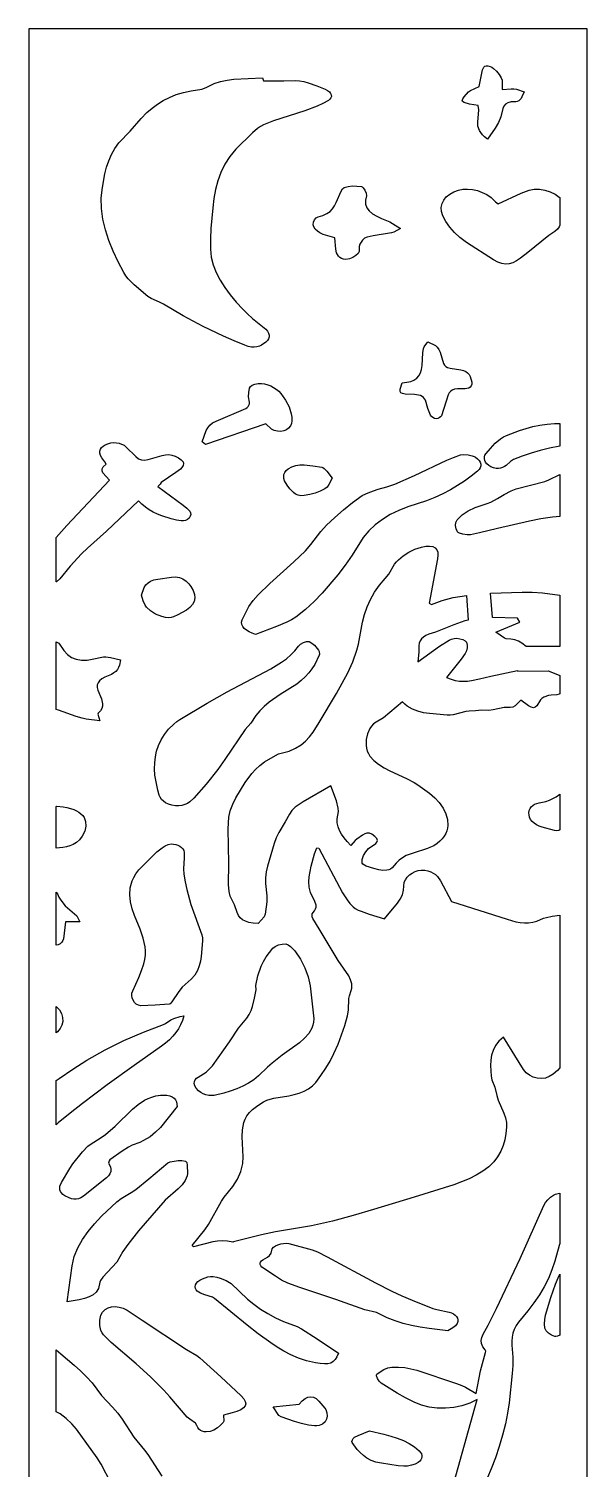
# Model space of a CAD drawing. Extents: x 0 to 408, y 0 to 2000.
# Drawn here: x 0 to 408, y 947 to 2000 of the extents above; entities that cross this region are included whole.
import ezdxf

# ---------------------------------------------------------------- set-up
doc = ezdxf.new("R2010")
doc.units = 0
doc.layers.add('CUT', color=1, linetype='Continuous')
doc.layers.add('OUTLINE', color=7, linetype='Continuous')

msp = doc.modelspace()

# ---------------------------------------------------------------- linework, layer by layer
at = {"layer": 'CUT'}
for points in [[(355.77, 1946.67), (352.43, 1946.53), (349.96, 1945.88), (348.21, 1944.8), (347.03, 1943.36), (346.27, 1941.64), (344.91, 1935.52), (343.3, 1931.38), (340.87, 1927.42), (335.15, 1919.27), (333.09, 1920.88), (331.45, 1922.49), (330.18, 1924.07), (329.24, 1925.65), (328.21, 1928.76), (327.99, 1931.83), (328.78, 1940.84), (328.37, 1943.81), (321.95, 1944.99), (318.16, 1946.07), (316.99, 1946.92), (316.77, 1947.43), (317.05, 1948.69), (318.2, 1950.37), (321.38, 1953.91), (322.7, 1954.91), (329.05, 1957.7), (331.53, 1970.01), (332.42, 1971.97), (333.15, 1972.65), (334.14, 1973.01), (335.43, 1973), (337.07, 1972.53), (338.31, 1971.91), (339.51, 1971.08), (341.72, 1968.98), (343.63, 1966.56), (345.18, 1964.14), (345.83, 1962.36), (345.92, 1955.68), (352.51, 1956.19), (354.51, 1956.1), (356.34, 1955.74), (361.88, 1953.84), (360.37, 1950.14), (359.66, 1949.03), (357.97, 1947.42), (356.9, 1946.86)], [(143.24, 1810.72), (147.2, 1805.39), (151.59, 1800.15), (156.31, 1795), (159.79, 1791.57), (163.51, 1788.26), (173.09, 1780.37), (174.38, 1778.89), (175.23, 1777.45), (175.66, 1776.04), (175.65, 1774.67), (175.22, 1773.33), (174.38, 1772.02), (173.12, 1770.74), (170.14, 1768.65), (168.48, 1767.89), (166.69, 1767.39), (164.74, 1767.17), (162.61, 1767.26), (160.28, 1767.71), (157.74, 1768.56), (149.98, 1771.75), (142.35, 1775.12), (127.38, 1782.37), (112.75, 1790.21), (98.38, 1798.55), (95.5, 1800.01), (89.48, 1802.68), (86.98, 1804.31), (77.06, 1812.75), (72.68, 1817.16), (70.85, 1819.44), (69.34, 1821.76), (65.21, 1829.5), (61.55, 1837.28), (58.42, 1845.08), (55.93, 1852.9), (54.13, 1860.71), (53.12, 1868.51), (52.96, 1876.28), (53.74, 1884), (55.59, 1893.88), (56.82, 1898.74), (58.36, 1903.48), (60.32, 1908.09), (62.78, 1912.51), (65.84, 1916.72), (73.93, 1925.13), (81.99, 1934.38), (86.34, 1938.78), (90.06, 1941.96), (94.02, 1944.89), (98.27, 1947.54), (102.83, 1949.88), (107.71, 1951.88), (112.95, 1953.52), (118.56, 1954.75), (126.36, 1955.88), (129.62, 1957.18), (135.39, 1960.07), (140.01, 1961.55), (144.87, 1962.53), (149.91, 1963.14), (170.73, 1964.09), (171.57, 1962.01), (186.39, 1961.96), (194.56, 1962.24), (197.84, 1961.95), (201.05, 1961.35), (204.21, 1960.51), (210.39, 1958.32), (216.47, 1955.84), (218.28, 1954.93), (219.64, 1953.91), (220.55, 1952.81), (221.03, 1951.68), (221.09, 1950.56), (220.75, 1949.49), (220.03, 1948.5), (218.92, 1947.64), (214.96, 1945.43), (210.74, 1943.42), (201.8, 1939.9), (178.72, 1932.66), (171.48, 1929.74), (169.23, 1928.52), (167.19, 1927.1), (163.5, 1923.84), (151.24, 1911.93), (146.86, 1906.57), (143.26, 1900.91), (140.37, 1894.96), (138.11, 1888.77), (136.41, 1882.37), (135.19, 1875.78), (134.39, 1869.05), (133.11, 1854.05), (132.73, 1846.5), (132.7, 1838.91), (133.3, 1833.05), (134.73, 1827.31), (136.92, 1821.67), (139.79, 1816.14)], [(223.38, 1870.61), (224.59, 1872.91), (228.14, 1881.38), (229.1, 1882.97), (230.53, 1883.98), (233.33, 1884.71), (236.47, 1885.05), (239.75, 1885.04), (243, 1884.7), (243.56, 1884.42), (244.22, 1883.8), (245.56, 1881.9), (246.55, 1879.72), (246.68, 1877.96), (245.9, 1874.63), (246.03, 1871.67), (247, 1869.07), (248.73, 1866.77), (251.16, 1864.74), (254.19, 1862.93), (257.76, 1861.3), (263.9, 1858.88), (271.52, 1854.07), (266.71, 1851.33), (265.12, 1850.8), (251.54, 1848.59), (247.18, 1847.61), (245.4, 1846.79), (243.92, 1845.52), (241.78, 1842.39), (241.4, 1840.71), (241.38, 1837.08), (240.72, 1835.67), (238.92, 1834.1), (236.71, 1832.7), (234.25, 1831.71), (231.7, 1831.38), (229.97, 1831.59), (228.48, 1832.09), (227.24, 1832.84), (226.23, 1833.79), (225.44, 1834.9), (224.87, 1836.14), (224.34, 1838.84), (223.65, 1847.1), (215.02, 1849.6), (212.55, 1850.72), (210.84, 1851.94), (209.32, 1853.51), (208.21, 1855.18), (207.74, 1856.72), (207.96, 1858.49), (208.71, 1860.29), (209.89, 1861.76), (211.4, 1862.54), (214.96, 1863.49), (217.83, 1864.83), (220.11, 1866.51), (221.93, 1868.45)], [(313.91, 1882.09), (317.14, 1882.69), (320.6, 1882.81), (324.18, 1882.45), (327.79, 1881.64), (331.33, 1880.38), (334.67, 1878.71), (337.73, 1876.62), (341.08, 1873.48), (342.97, 1871.94), (359.89, 1879.81), (365.54, 1881.89), (369.21, 1882.62), (373.14, 1882.65), (377.14, 1882.03), (381, 1880.83), (384.56, 1879.11), (387.62, 1876.93), (388, 1876.51), (388, 1856.35), (387.51, 1855.29), (386.21, 1853.46), (384.32, 1851.87), (380.06, 1848.87), (364.62, 1836.37), (359.35, 1832.27), (356.44, 1830.27), (353.72, 1828.89), (351.07, 1828.11), (348.42, 1827.94), (345.67, 1828.39), (342.72, 1829.44), (339.48, 1831.1), (319.72, 1843.61), (314.85, 1847.38), (311.06, 1851.01), (307.67, 1854.96), (304.8, 1859.08), (302.54, 1863.26), (301.55, 1866.32), (301.36, 1869.29), (301.93, 1872.13), (303.19, 1874.76), (305.08, 1877.13), (307.54, 1879.19), (310.5, 1880.86)], [(309.36, 1735.75), (308.06, 1734.85), (307.06, 1733.71), (306.31, 1732.38), (301.47, 1717.06), (300.89, 1716.22), (299.94, 1715.47), (298.8, 1714.93), (297.65, 1714.73), (296.56, 1715.02), (295.33, 1715.7), (294.24, 1716.59), (293.55, 1717.5), (291.63, 1722.21), (289.82, 1728.33), (289.18, 1729.46), (288.34, 1730.39), (287.33, 1731.14), (286.15, 1731.72), (284.82, 1732.13), (281.71, 1732.51), (274.95, 1732.85), (272.97, 1733.22), (271.77, 1733.85), (271.27, 1734.86), (271.36, 1736.34), (272.88, 1741.14), (276.19, 1741.47), (279.04, 1742.13), (281.44, 1743.13), (283.42, 1744.48), (285, 1746.2), (286.17, 1748.29), (286.98, 1750.77), (287.42, 1753.65), (287.93, 1763.09), (288.31, 1766.19), (288.8, 1767.46), (291.67, 1770.97), (297.08, 1768.31), (298.34, 1767.22), (299.6, 1765.38), (300.59, 1763.42), (303.11, 1755.33), (303.82, 1753.98), (304.76, 1752.99), (306.05, 1752.28), (307.79, 1751.75), (315.58, 1750.56), (317.64, 1750.03), (319.33, 1749.31), (320.67, 1748.37), (321.73, 1747.17), (322.55, 1745.66), (323.65, 1741.61), (323.69, 1740.05), (323.28, 1738.83), (322.49, 1737.92), (321.41, 1737.27), (320.13, 1736.85), (318.73, 1736.63), (313.21, 1736.68), (311.06, 1736.37)], [(191.13, 1709.58), (189.87, 1708.05), (188.23, 1706.83), (186.28, 1706), (184.07, 1705.59), (181.69, 1705.69), (179.18, 1706.35), (177.4, 1707.31), (173.3, 1711.12), (129, 1696.04), (126.6, 1697.85), (129.66, 1706.3), (130.75, 1708.29), (132.23, 1710.13), (134.24, 1711.77), (136.9, 1713.15), (158.5, 1722.4), (159.48, 1723.01), (160.27, 1723.84), (161.17, 1725.76), (161.18, 1727.03), (160.6, 1730.97), (160.76, 1734.12), (161.33, 1737.1), (162.08, 1738.37), (163.31, 1739.43), (165.13, 1740.2), (167.67, 1740.64), (169.94, 1740.66), (172.25, 1740.35), (174.53, 1739.74), (176.75, 1738.86), (178.87, 1737.74), (180.83, 1736.41), (182.59, 1734.91), (184.12, 1733.25), (187.59, 1728.41), (190.15, 1723.53), (191.72, 1718.54), (192.11, 1715.97), (192.23, 1713.36), (191.93, 1711.37)], [(333.32, 1688.15), (334.08, 1689.31), (337.29, 1693.13), (340.73, 1696.89), (344.6, 1700.2), (346.76, 1701.57), (349.1, 1702.69), (358.5, 1706.21), (363.34, 1707.77), (368.3, 1709.12), (373.4, 1710.21), (378.66, 1710.98), (384.1, 1711.38), (388, 1711.31), (388, 1694.8), (380.37, 1693.36), (373.64, 1691.7), (367.04, 1689.74), (360.56, 1687.51), (354.19, 1685.03), (351.93, 1683.64), (348.91, 1680.72), (347.62, 1679.79), (346.22, 1679.08), (344.7, 1678.62), (343.09, 1678.43), (341.39, 1678.53), (339.59, 1678.95), (337.72, 1679.72), (336.07, 1680.68), (334.76, 1681.79), (333.79, 1683.01), (333.15, 1684.29), (332.86, 1685.6), (332.91, 1686.9)], [(55.46, 1683.25), (53.35, 1686.21), (52.45, 1687.93), (51.99, 1689.56), (51.94, 1691.07), (52.31, 1692.47), (53.09, 1693.73), (54.27, 1694.84), (55.86, 1695.79), (57.84, 1696.57), (60.01, 1697.12), (62.09, 1697.38), (64.08, 1697.33), (65.98, 1696.99), (67.8, 1696.34), (69.55, 1695.39), (71.23, 1694.14), (78.18, 1687.1), (80.26, 1685.57), (82.28, 1684.76), (84.53, 1684.61), (87.26, 1685.06), (97.42, 1688.07), (99.84, 1688.46), (102.3, 1688.56), (104.61, 1688.26), (106.96, 1687.48), (109.25, 1686.3), (111.27, 1684.88), (112.81, 1683.34), (113.12, 1682.16), (112.73, 1680.7), (111.86, 1679.22), (110.72, 1678.03), (107.36, 1675.46), (96.65, 1668.1), (95.94, 1666.97), (94.38, 1665.34), (112.83, 1651.64), (115.57, 1649.46), (117.58, 1647.16), (118.14, 1645.96), (118.29, 1644.73), (117.97, 1643.47), (117.11, 1642.17), (115.87, 1641.1), (114.49, 1640.43), (112.98, 1640.11), (111.35, 1640.09), (107.84, 1640.64), (104.08, 1641.59), (97.19, 1643.72), (93.97, 1645.03), (90.89, 1646.53), (87.95, 1648.25), (85.17, 1650.2), (82.54, 1652.41), (80.06, 1654.9), (56.66, 1632.68), (42.98, 1620.29), (38.6, 1616.04), (30.26, 1607.1), (22.55, 1597.81), (20.33, 1595.64), (20, 1595.45), (20, 1627.87), (27.89, 1636.71), (58.89, 1669.79), (54.13, 1675.34), (53.54, 1676.79), (53.58, 1678.27), (54.44, 1679.77), (56.41, 1681.53)], [(330.23, 1680.34), (329.85, 1679.01), (329.05, 1677.71), (327.81, 1676.47), (323.17, 1672.78), (318.35, 1669.26), (313.32, 1665.93), (308.05, 1662.81), (302.52, 1659.91), (296.69, 1657.26), (290.53, 1654.87), (276.96, 1650.47), (270.31, 1647.79), (264.1, 1644.71), (258.37, 1641.2), (253.14, 1637.24), (248.44, 1632.81), (244.32, 1627.9), (236.26, 1615.02), (231.21, 1607.73), (225.75, 1600.6), (214.39, 1587.29), (208.48, 1581.1), (202.07, 1575.21), (195.03, 1569.79), (191.87, 1567.83), (188.45, 1566.05), (181.05, 1562.93), (165.57, 1557.1), (163.1, 1557.9), (160.89, 1558.91), (158.98, 1560.09), (157.43, 1561.42), (156.3, 1562.88), (155.64, 1564.44), (155.5, 1566.1), (155.95, 1567.81), (158.21, 1572.67), (160.85, 1577.42), (163.95, 1581.96), (167.6, 1586.17), (176.06, 1594.35), (193.61, 1610.21), (202.11, 1618.22), (206.14, 1622.79), (213.34, 1632.39), (217.4, 1636.9), (223.51, 1642.7), (229.87, 1648.33), (236.56, 1653.68), (243.7, 1658.61), (246.28, 1660.02), (249.09, 1661.22), (255.2, 1663.21), (261.52, 1665.01), (267.57, 1667.07), (281.84, 1673.35), (305.38, 1684.43), (310.25, 1686.59), (315.33, 1688.43), (317.9, 1688.76), (321, 1688.51), (324.06, 1687.77), (325.4, 1687.24), (326.51, 1686.63), (327.95, 1685.51), (329.06, 1684.29), (329.82, 1683.01), (330.22, 1681.68)], [(193.39, 1660.79), (190.78, 1663.49), (188.67, 1666.32), (186.89, 1669.44), (186.41, 1671.03), (186.24, 1672.6), (186.43, 1674.14), (187.02, 1675.61), (188.05, 1677), (189.55, 1678.27), (192.21, 1679.71), (195.07, 1680.59), (198.09, 1681.02), (201.22, 1681.08), (207.64, 1680.48), (214.01, 1679.53), (214.95, 1679.2), (215.89, 1678.53), (217.74, 1676.46), (221.67, 1671.28), (219.16, 1666.72), (217.92, 1664.86), (216.26, 1663.5), (212.87, 1661.86), (209.2, 1660.46), (205.31, 1659.35), (201.28, 1658.6), (198.88, 1658.52), (196.79, 1658.92), (194.97, 1659.71)], [(311.84, 1636.69), (312.09, 1638.98), (313.02, 1640.86), (316.67, 1644.52), (321.07, 1647.56), (326.23, 1650.01), (334.98, 1652.78), (337.62, 1653.89), (342.59, 1656.59), (347.45, 1659.51), (352.52, 1662.14), (356.17, 1663.49), (377.17, 1669.01), (380.06, 1670.05), (388, 1673.95), (388, 1643.29), (382.77, 1642.93), (374.19, 1641.67), (365.74, 1639.98), (342.4, 1634.55), (329.38, 1631.29), (322.73, 1629.9), (320.2, 1629.84), (317.25, 1630.3), (314.65, 1631.12), (313.71, 1631.63), (313.15, 1632.16), (312.22, 1634.3)], [(314.67, 1523.01), (317.63, 1522.85), (320.55, 1522.96), (323.44, 1523.31), (329.23, 1524.53), (337.71, 1526.57), (357.17, 1530.69), (357.17, 1530.33), (379.47, 1530.35), (382.73, 1529.3), (388, 1527.17), (388, 1513.54), (387.54, 1513.29), (385.85, 1512.83), (381.76, 1512.67), (379.81, 1512.39), (376.37, 1511.15), (374.93, 1510.28), (373.96, 1509.24), (371.19, 1504.97), (369.97, 1503.88), (368.67, 1503.5), (367.14, 1503.82), (365.21, 1504.86), (359.6, 1509.08), (355.34, 1504.93), (353.58, 1504.02), (351.66, 1503.71), (347.34, 1503.73), (339.21, 1501.98), (336.15, 1501.48), (330.7, 1501.67), (326.39, 1501.25), (321.75, 1501.02), (319.26, 1500.64), (309.98, 1498.37), (307.78, 1498.09), (305.6, 1498.12), (292.8, 1499.17), (288.5, 1499.83), (284.3, 1500.88), (280.27, 1502.46), (276.46, 1504.72), (274.67, 1506.14), (272.95, 1507.78), (259.21, 1496.08), (253.86, 1493.05), (251.84, 1491.59), (250.44, 1490.02), (249.26, 1488.28), (247.52, 1484.39), (246.6, 1480.23), (246.46, 1476.1), (246.76, 1473.89), (247.33, 1471.83), (248.17, 1469.92), (249.24, 1468.14), (252.03, 1464.93), (255.52, 1462.12), (259.54, 1459.62), (263.92, 1457.34), (276.01, 1451.74), (281.65, 1448.84), (284.21, 1447.18), (292.75, 1440.98), (296.65, 1437.7), (299.93, 1434.18), (302.75, 1430.06), (304.81, 1425.86), (306.01, 1421.65), (306.26, 1417.48), (306, 1415.44), (305.47, 1413.44), (304.65, 1411.47), (303.53, 1409.56), (302.1, 1407.71), (300.35, 1405.93), (298.27, 1404.23), (295.83, 1402.61), (293.63, 1401.45), (291.24, 1400.46), (280.82, 1397.23), (275.82, 1395.34), (273.07, 1393.8), (270.6, 1391.9), (268.44, 1389.77), (265.53, 1386.33), (264.32, 1385.47), (263.02, 1384.9), (261.63, 1384.58), (258.72, 1384.53), (255.79, 1385), (252.1, 1385.88), (246.58, 1387.71), (245.18, 1388.41), (244.17, 1389.15), (243.67, 1389.92), (243.49, 1391.21), (243.6, 1392.56), (244.53, 1395.36), (246.17, 1398.08), (248.21, 1400.5), (253.5, 1404.23), (254.39, 1405.24), (254.7, 1406.39), (254.26, 1407.75), (252.85, 1409.37), (250.75, 1410.91), (248.83, 1411.63), (247.08, 1411.68), (245.45, 1411.21), (243.93, 1410.39), (239.68, 1407.3), (238.56, 1406.42), (235.41, 1402.76), (232.71, 1405.63), (230.39, 1408.38), (228.46, 1411.06), (226.97, 1413.72), (225.94, 1416.42), (225.41, 1419.21), (225.41, 1422.14), (226.29, 1427.63), (226.12, 1430.09), (224.74, 1435.3), (220.7, 1446.46), (200.53, 1434.64), (194.69, 1430.71), (192.29, 1428.43), (190.42, 1425.74), (187.32, 1419.98), (182.77, 1412.24), (180.76, 1408.3), (179.25, 1404.26), (174.31, 1387.68), (173.45, 1383.47), (172.93, 1379.2), (172.87, 1374.86), (173.85, 1365.95), (173.8, 1361.44), (172.73, 1352.45), (172.04, 1350.68), (167.68, 1345.62), (163.96, 1345.94), (160.85, 1346.49), (158.27, 1347.31), (156.18, 1348.4), (154.52, 1349.81), (153.23, 1351.56), (152.26, 1353.66), (150.39, 1359.38), (147.2, 1365.77), (146.28, 1368.99), (145.9, 1374.14), (146.2, 1389.64), (145.73, 1414.98), (146.24, 1423.36), (147.24, 1428.17), (149.03, 1432.9), (151.35, 1437.54), (158.08, 1448.85), (162.89, 1455.33), (165.68, 1458.37), (168.81, 1461.24), (172.32, 1463.88), (180.35, 1468.64), (182.47, 1469.66), (190.25, 1471.81), (194.93, 1473.8), (198.89, 1476.24), (202.26, 1479.07), (205.16, 1482.2), (207.69, 1485.57), (212.14, 1492.71), (224.73, 1513.84), (233.05, 1528.95), (236.79, 1537.11), (239.75, 1545.52), (240.86, 1549.86), (243.8, 1565.95), (245.3, 1571.67), (247.2, 1577.28), (249.59, 1582.75), (252.54, 1588.04), (256.15, 1593.12), (260.49, 1597.95), (263.1, 1601.26), (267.33, 1608.46), (268.58, 1610.13), (270.05, 1611.65), (273.64, 1614.56), (277.68, 1617.22), (282.11, 1619.44), (286.85, 1621.03), (290.13, 1621.64), (292.89, 1621.73), (295.13, 1621.3), (296.85, 1620.4), (298.07, 1619.03), (298.77, 1617.22), (298.97, 1614.99), (298.66, 1612.36), (292.66, 1580.01), (294.28, 1578.96), (302.02, 1581.85), (310.02, 1583.99), (319.72, 1585.68), (321.04, 1567.59), (318.5, 1566.93), (310.55, 1564.2), (297.05, 1558.73), (292.37, 1557.23), (290.15, 1556.24), (288.35, 1555.11), (286.96, 1553.8), (285.94, 1552.3), (285.28, 1550.59), (284.95, 1548.64), (284.9, 1544.02), (284.15, 1536.97), (300.21, 1548.4), (307.16, 1552.98), (308.95, 1553.71), (310.86, 1554.19), (312.74, 1554.32), (314.83, 1553.99), (317.07, 1553.29), (318.92, 1552.38), (319.83, 1551.43), (320.24, 1549.35), (320.23, 1547.2), (319.8, 1545.12), (318.9, 1543.26), (315.82, 1538.9), (305.28, 1525.61), (308.51, 1524.35), (311.63, 1523.5)], [(104.2, 1598.94), (107.29, 1599.13), (110.18, 1598.78), (112.59, 1597.75), (114.86, 1596.13), (116.84, 1594.19), (118.4, 1592.21), (120.11, 1589.21), (121.08, 1586.39), (121.32, 1583.75), (120.84, 1581.27), (119.65, 1578.97), (117.76, 1576.84), (115.17, 1574.87), (108.85, 1571.43), (105.74, 1569.97), (104.01, 1569.51), (102.07, 1569.33), (99.85, 1569.52), (97.3, 1570.16), (92.67, 1571.99), (88.94, 1574.24), (86.06, 1576.96), (84.92, 1578.52), (83.43, 1581.6), (82.36, 1585.8), (84.35, 1591.39), (85.59, 1593.39), (87.11, 1594.94), (89.02, 1596.11), (91.38, 1596.98), (94.31, 1597.61)], [(341.17, 1558.64), (358.89, 1566.06), (356.97, 1568.88), (338.77, 1569.4), (337.47, 1587.26), (360.54, 1588.03), (367.89, 1587.97), (375.31, 1587.41), (388, 1585.82), (388, 1548.35), (363.35, 1548.33), (360.17, 1550.82), (357.81, 1552.11), (355.17, 1553.09), (352.19, 1553.72), (348.83, 1553.97), (347.59, 1554.32)], [(53.25, 1540.52), (54.65, 1540.75), (56.21, 1540.73), (59.68, 1540.19), (66.92, 1538.6), (66.26, 1534.61), (65.61, 1532.92), (64.71, 1531.42), (63.55, 1530.09), (62.1, 1528.91), (60.34, 1527.88), (55.44, 1525.78), (53.24, 1524.55), (51.62, 1523.25), (50.56, 1521.81), (50.04, 1520.2), (50.04, 1518.36), (50.52, 1516.25), (53.07, 1510.03), (53.92, 1506.38), (53.85, 1504.61), (53.35, 1502.87), (52.33, 1501.16), (50.7, 1499.48), (50.46, 1498.73), (51.95, 1494.02), (41.97, 1495.12), (39.03, 1495.75), (34.61, 1497.09), (21.56, 1501.72), (20, 1502.21), (20, 1551.59), (22.01, 1550.6), (25.51, 1545.46), (28.29, 1542.45), (31.29, 1540.28), (34.61, 1538.91), (38.37, 1538.28), (42.67, 1538.37), (47.59, 1539.13)], [(172.03, 1504.5), (168.7, 1501.25), (165.78, 1497.73), (162.23, 1492.23), (158.04, 1487.5), (143.21, 1465.51), (138.04, 1458.24), (129.64, 1447.62), (120.52, 1437.27), (117.57, 1434.63), (115.84, 1433.55), (113.94, 1432.68), (111.87, 1432.07), (109.62, 1431.75), (107.19, 1431.77), (104.57, 1432.17), (102.07, 1432.91), (99.99, 1433.88), (98.3, 1435.07), (96.96, 1436.44), (95.92, 1437.97), (95.16, 1439.63), (94.29, 1443.25), (92.06, 1454.29), (91.86, 1458.79), (91.98, 1463.21), (92.48, 1467.56), (93.39, 1471.82), (94.78, 1475.98), (96.67, 1480.02), (99.12, 1483.93), (102.17, 1487.71), (105.94, 1491.56), (108.03, 1493.36), (110.33, 1494.98), (130.21, 1506.94), (144.83, 1515.01), (176.77, 1531.94), (184.62, 1536.7), (188.23, 1539.3), (191.54, 1542.11), (194.5, 1545.19), (197.04, 1548.58), (198.48, 1549.94), (200.66, 1551.12), (202.97, 1551.85), (204, 1551.95), (204.84, 1551.85), (206.86, 1550.82), (208.65, 1549.25), (211.76, 1545.58), (212.26, 1544.73), (212.51, 1542.75), (212.28, 1541.86), (208.89, 1535.2), (206.86, 1532.04), (204.56, 1529.01), (201.97, 1526.11), (199.05, 1523.35), (195.77, 1520.74), (183.71, 1513.08), (175.7, 1507.52)], [(366.28, 1429.74), (367.12, 1430.97), (368.21, 1432), (369.54, 1432.86), (371.1, 1433.54), (372.86, 1434.05), (377.82, 1435.02), (380.53, 1435.92), (382.99, 1437.06), (385.27, 1438.38), (388, 1440.3), (388, 1414.08), (387.19, 1413.62), (385.88, 1413.46), (384.24, 1413.74), (375.13, 1416.21), (372.88, 1416.9), (370.9, 1417.85), (369.19, 1419.02), (367.79, 1420.37), (366.7, 1421.85), (365.93, 1423.42), (365.51, 1425.05), (365.44, 1426.69), (365.72, 1428.32)], [(20, 1400.9), (20, 1431.36), (20.58, 1431.39), (24.99, 1431.04), (27.86, 1430.51), (30.45, 1429.83), (32.77, 1429.02), (34.82, 1428.09), (36.6, 1427.03), (38.11, 1425.86), (39.36, 1424.58), (40.34, 1423.2), (41.52, 1420.19), (41.68, 1416.88), (40.81, 1413.32), (38.94, 1409.58), (37, 1406.98), (34.85, 1404.97), (32.51, 1403.46), (30.03, 1402.39), (27.45, 1401.66), (24.8, 1401.22)], [(76.71, 1379.41), (78.22, 1381.93), (80.49, 1384.84), (93.46, 1398.09), (97.34, 1401.04), (99.53, 1402.44), (101.81, 1403.51), (104.13, 1403.93), (105.82, 1403.81), (107.46, 1403.46), (109, 1402.91), (110.4, 1402.17), (111.6, 1401.26), (112.55, 1400.18), (113.2, 1398.97), (113.51, 1397.64), (113.55, 1393.66), (113.04, 1385.7), (113.25, 1381.73), (114.16, 1376.15), (115.35, 1370.57), (118.36, 1359.49), (126.42, 1337.29), (126.81, 1335.23), (126.82, 1333.12), (125.89, 1321.65), (125.34, 1318.1), (124.48, 1314.63), (123.17, 1311.25), (121.26, 1307.99), (118.62, 1304.86), (112.07, 1299.13), (109.62, 1295.91), (104.54, 1288.43), (103.25, 1287.03), (102.52, 1286.74), (92.24, 1285.88), (87.07, 1285.61), (81.89, 1285.59), (80.07, 1285.91), (78.5, 1286.74), (77.2, 1287.97), (76.21, 1289.5), (75.55, 1291.22), (75.26, 1293.04), (75.37, 1294.85), (75.9, 1296.54), (80.39, 1306.31), (82.38, 1311.24), (84.04, 1316.22), (84.77, 1319.36), (85.16, 1322.49), (85.21, 1325.61), (84.96, 1328.74), (83.63, 1335.04), (81.33, 1341.43), (77.23, 1351.46), (75.52, 1356.53), (74.3, 1361.62), (73.76, 1366.72), (74.1, 1371.81), (75.53, 1376.89)], [(368.23, 1346.57), (371.26, 1347.43), (376.13, 1349.59), (378.18, 1350.19), (382.5, 1350.97), (388, 1351.69), (388, 1240.1), (386.29, 1238.29), (383.04, 1235.4), (380.35, 1233.7), (377.45, 1232.67), (374.42, 1232.26), (371.4, 1232.48), (368.47, 1233.29), (365.75, 1234.66), (363.34, 1236.58), (361.37, 1239.02), (346.85, 1262.56), (343.48, 1259.57), (340.98, 1256.35), (339.24, 1252.92), (338.13, 1249.34), (337.55, 1245.63), (337.39, 1241.81), (337.85, 1234.03), (338.45, 1231.31), (340.52, 1225.89), (341.93, 1219.82), (343.05, 1216.55), (347.18, 1206.88), (348.27, 1203.59), (348.95, 1200.2), (349.04, 1196.69), (348.57, 1192.08), (347.76, 1187.6), (346.54, 1183.26), (344.84, 1179.09), (342.58, 1175.11), (339.7, 1171.33), (336.11, 1167.77), (331.76, 1164.46), (326.96, 1161.58), (321.75, 1159), (316.27, 1156.71), (310.64, 1154.69), (281.57, 1145.46), (251.91, 1136.44), (237.07, 1132.08), (221.97, 1128.1), (206.51, 1124.67), (180.3, 1120.2), (170.11, 1117.92), (149.68, 1112.95), (149.03, 1112.68), (145.15, 1113.47), (141.51, 1113.69), (137.93, 1113.46), (134.4, 1112.86), (120.44, 1109.17), (119.34, 1110.26), (128.52, 1121.58), (131.24, 1125.44), (140.77, 1142.7), (142.64, 1145.43), (149.08, 1153.37), (152.47, 1158.82), (154.89, 1164.43), (156.28, 1170.27), (156.61, 1175.06), (156, 1189.58), (156.25, 1194.91), (157.15, 1200.13), (158.05, 1202.66), (159.35, 1205.11), (161.14, 1207.47), (163.49, 1209.71), (167.38, 1212.7), (171.57, 1215.29), (173.86, 1216.38), (176.33, 1217.29), (179, 1218.02), (189.99, 1219.76), (193.9, 1220.59), (197.64, 1221.66), (201.15, 1223.02), (204.35, 1224.73), (207.19, 1226.85), (209.61, 1229.44), (213.42, 1234.57), (216.97, 1239.8), (220.18, 1245.12), (222.98, 1250.55), (225.93, 1257.33), (228.52, 1264.2), (230.82, 1271.13), (232.87, 1278.09), (233.51, 1282.29), (233.82, 1290.84), (234.21, 1292.9), (235.54, 1296.64), (235.91, 1298.34), (235.93, 1301.56), (235.15, 1304.59), (233.77, 1307.48), (226.03, 1318.6), (212.11, 1341.7), (207.54, 1349.46), (207.12, 1350.52), (206.97, 1351.72), (207.14, 1352.85), (208.83, 1355.06), (209.54, 1356.38), (209.86, 1357.7), (209.85, 1359.01), (209.06, 1361.67), (205.82, 1368.31), (204.85, 1372.2), (204.58, 1376.06), (204.85, 1379.89), (206.42, 1387.5), (208.76, 1396.56), (210.39, 1400.93), (211.92, 1400.84), (229.22, 1368.21), (232.63, 1362.92), (234.67, 1360.39), (236.91, 1357.98), (238.57, 1356.68), (240.6, 1355.56), (242.83, 1354.59), (248.6, 1352.51), (259.84, 1349.05), (269.38, 1360.44), (271.38, 1363.46), (272.94, 1366.66), (273.9, 1370.11), (274.33, 1375.81), (275.13, 1377.72), (276.41, 1379.53), (278.08, 1381.16), (280.04, 1382.57), (282.2, 1383.67), (284.47, 1384.42), (286.75, 1384.73), (289.32, 1384.66), (291.64, 1384.26), (293.7, 1383.57), (295.54, 1382.61), (297.15, 1381.43), (298.57, 1380.04), (300.86, 1376.8), (308.77, 1361.67), (349.58, 1348.74), (355.88, 1346.99), (359, 1346.42), (362.1, 1346.12), (365.17, 1346.15)], [(21.53, 1330.17), (20, 1329.75), (20, 1368.64), (20.25, 1368.45), (21.05, 1367.27), (22, 1364.89), (23.28, 1362.68), (26.64, 1358.62), (34.99, 1351.23), (35.68, 1350.44), (37.39, 1347.01), (26.89, 1346.95), (25.3, 1334.54), (24.92, 1333.15), (24.12, 1331.93), (22.97, 1330.92)], [(123.88, 1223.4), (122.31, 1225.16), (121.21, 1227.02), (120.81, 1228.67), (120.99, 1230.11), (121.62, 1231.37), (122.6, 1232.47), (123.8, 1233.43), (129.47, 1237.06), (132.06, 1239.31), (134.26, 1241.7), (146.61, 1259.25), (153.12, 1269.04), (159.3, 1276.38), (161.12, 1279.22), (162.5, 1282.13), (163.54, 1285.1), (164.98, 1291.13), (166.21, 1297.23), (165.84, 1300.29), (167.36, 1307.42), (169.85, 1314.44), (171.51, 1317.86), (173.47, 1321.22), (175.75, 1324.48), (178.38, 1327.64), (180.12, 1328.94), (182.53, 1329.97), (185.2, 1330.61), (187.73, 1330.74), (189.51, 1330.17), (191.27, 1328.9), (194.28, 1325.66), (198.53, 1319.57), (201.79, 1313.27), (204.12, 1306.78), (205.55, 1300.12), (208.16, 1275.91), (208.05, 1273.53), (207.61, 1271.29), (206.87, 1269.18), (204.64, 1265.31), (201.56, 1261.79), (197.85, 1258.53), (185.24, 1249.33), (177.82, 1243.58), (174.33, 1240.57), (167.93, 1234.21), (164.36, 1231.38), (160.47, 1228.87), (156.3, 1226.67), (151.88, 1224.74), (147.23, 1223.06), (142.39, 1221.6), (135.44, 1219.99), (133.44, 1219.86), (131.42, 1219.97), (129.42, 1220.35), (127.47, 1221.03), (125.62, 1222.04)], [(20.93, 1266.47), (20, 1265.67), (20, 1285.03), (20.29, 1284.8), (22.34, 1282.47), (23.82, 1279.83), (24.67, 1276.96), (24.82, 1273.91), (24.22, 1271.33), (22.88, 1268.82)], [(109.26, 1268.74), (107.36, 1265.91), (105.17, 1263.22), (102.69, 1260.66), (99.92, 1258.22), (96.85, 1255.9), (76.99, 1241.94), (57.21, 1227.68), (39.11, 1214.02), (30.22, 1207.02), (21.51, 1199.86), (20, 1198.53), (20, 1230.88), (22.06, 1232.44), (32.05, 1239.18), (42.39, 1245.64), (55.69, 1253.18), (69.51, 1260.02), (83.79, 1266.22), (98.48, 1271.87), (99.91, 1272.58), (103.81, 1275.25), (105.94, 1276.19), (110.66, 1277.63), (113.32, 1278.07), (112.24, 1274.81), (110.89, 1271.7)], [(43.22, 1182.74), (45.47, 1184.52), (52.22, 1188.7), (56.1, 1191.49), (63.03, 1197.46), (75.78, 1209.85), (79.99, 1213.41), (84.56, 1216.45), (87.09, 1217.71), (89.84, 1218.76), (92.85, 1219.56), (96.16, 1220.11), (98.65, 1220.25), (100.93, 1220.09), (102.98, 1219.63), (104.75, 1218.9), (106.2, 1217.91), (107.29, 1216.66), (107.98, 1215.17), (108.37, 1211.9), (96.14, 1196.51), (92.65, 1192.99), (88.6, 1189.76), (83.79, 1186.9), (81.05, 1185.64), (75.41, 1183.48), (72.92, 1182.23), (68.23, 1179.27), (59.27, 1172.77), (58.71, 1172.15), (58.31, 1170.43), (59.59, 1167.73), (60.02, 1165.91), (59.89, 1164.21), (59.28, 1162.61), (58.25, 1161.08), (56.87, 1159.62), (39.86, 1146.19), (38.12, 1145.1), (36.36, 1144.43), (34.61, 1144.13), (32.87, 1144.15), (31.15, 1144.44), (29.48, 1144.96), (26.32, 1146.52), (24.9, 1147.52), (23.82, 1148.6), (23.08, 1149.76), (22.65, 1150.98), (22.71, 1153.57), (23.89, 1156.3), (29.88, 1166.63), (32.25, 1169.92), (39.23, 1178.7)], [(46.99, 1074.07), (44.05, 1072.56), (40.58, 1071.43), (36.67, 1070.55), (27.96, 1068.94), (31.56, 1095.41), (33.19, 1102.11), (35.76, 1108.5), (39.17, 1114.6), (43.28, 1120.46), (47.97, 1126.12), (53.12, 1131.59), (64.34, 1142.16), (67.5, 1144.57), (74.67, 1148.92), (78.07, 1151.21), (87.65, 1158.9), (101.56, 1170.57), (103.35, 1171.37), (106.1, 1171.97), (109.05, 1172.31), (111.91, 1172.29), (114.42, 1171.81), (114.97, 1171.45), (115.36, 1170.83), (115.78, 1169.03), (116, 1162.88), (115.69, 1161.03), (114.29, 1157.62), (112.06, 1154.53), (109.23, 1151.67), (99.69, 1143.47), (80.23, 1120.96), (72.28, 1110.93), (68.76, 1105.72), (64.23, 1098.09), (54.11, 1087.01), (52.35, 1084.62), (51.8, 1083.42), (50.84, 1078.76), (49.29, 1076.09)], [(265.3, 1076.76), (272.58, 1073.34), (280.07, 1070.17), (295.27, 1064.24), (298.09, 1063.37), (307.06, 1061.5), (308.83, 1060.89), (310.36, 1060.13), (311.62, 1059.24), (312.58, 1058.22), (313.23, 1057.09), (313.53, 1055.86), (313.46, 1054.55), (312.99, 1053.17), (311.68, 1051.49), (309.79, 1050.03), (306.16, 1047.71), (292.43, 1049.54), (285.88, 1050.58), (279.55, 1051.8), (273.44, 1053.28), (267.58, 1055.1), (261.96, 1057.33), (256.59, 1060.06), (254.13, 1061.09), (245.6, 1063.17), (224.37, 1070.76), (197.96, 1079.39), (189.35, 1082.62), (184.57, 1084.94), (180.13, 1087.69), (170.27, 1094.47), (169.47, 1095.37), (169.06, 1096.28), (169.02, 1097.17), (169.35, 1098.04), (170.01, 1098.89), (170.99, 1099.72), (174.33, 1101.7), (175.96, 1102.99), (177.04, 1104.59), (177.77, 1107.82), (178.74, 1108.9), (180.2, 1109.88), (182.01, 1110.72), (184.04, 1111.37), (186.15, 1111.78), (188.21, 1111.92), (190.08, 1111.72), (207.12, 1107.14), (210.84, 1105.59), (217.9, 1101.96), (253.42, 1082.88)], [(180.16, 1057.34), (186.18, 1054.65), (196.05, 1050.9), (199.27, 1049.16), (210.64, 1041.88), (226.2, 1031.56), (225.17, 1028.89), (223.94, 1026.81), (222.45, 1025.28), (220.66, 1024.27), (218.51, 1023.72), (215.96, 1023.58), (212.94, 1023.81), (209.4, 1024.37), (203, 1025.86), (197.08, 1027.83), (191.57, 1030.21), (186.4, 1032.92), (181.49, 1035.9), (176.77, 1039.07), (167.62, 1045.7), (159.44, 1051.97), (135.58, 1071.54), (134.14, 1072.39), (128.6, 1074.11), (125.51, 1075.26), (123.11, 1076.75), (122.27, 1077.67), (121.75, 1078.73), (121.57, 1079.96), (121.78, 1081.37), (122.41, 1082.59), (123.53, 1083.77), (125.04, 1084.87), (126.82, 1085.84), (128.79, 1086.62), (130.81, 1087.18), (132.8, 1087.46), (134.64, 1087.43), (137.26, 1087), (139.7, 1086.4), (144.08, 1084.69), (147.86, 1082.33), (159.67, 1071.07), (164.33, 1067.24), (169.27, 1063.66), (174.54, 1060.36)], [(376.95, 1056.04), (377.53, 1059.23), (381.37, 1072.15), (384.75, 1081.82), (386.73, 1086.59), (388, 1089.27), (388, 1044.62), (386.31, 1043.89), (385.21, 1043.64), (384.36, 1043.66), (381.97, 1044.59), (379.73, 1046.08), (377.98, 1047.89), (377.07, 1049.77), (376.75, 1052.86)], [(125.08, 1028.03), (140.42, 1014.23), (155.2, 1000.24), (157.08, 998.12), (158.17, 996.19), (158.5, 994.44), (158.05, 992.85), (156.83, 991.41), (154.85, 990.09), (152.1, 988.89), (148.59, 987.78), (142.23, 986.1), (142.57, 981.82), (142.01, 980.65), (140.05, 978.71), (137.79, 976.83), (135.31, 975.27), (132.63, 974.26), (129.62, 973.9), (128.13, 974.02), (126.72, 974.36), (125.43, 974.96), (124.31, 975.84), (123.42, 977.02), (122.8, 978.53), (121.72, 980.17), (117.65, 983.11), (115.79, 984.68), (103.02, 999.56), (98.58, 1004.45), (88.84, 1014.21), (78.54, 1023.75), (60.06, 1039.28), (54.59, 1044.81), (53.51, 1046.31), (52.68, 1047.99), (51.78, 1051.72), (51.8, 1055.6), (52.67, 1059.25), (53.91, 1061.54), (55.67, 1063.33), (57.86, 1064.6), (60.38, 1065.35), (63.13, 1065.55), (66.02, 1065.21), (68.94, 1064.3), (71.8, 1062.82), (82.85, 1055.69), (115.18, 1034.11), (122.85, 1029.69)], [(217.95, 985.43), (217.53, 983.16), (216.44, 981.17), (214.64, 979.59), (213.45, 979), (212.07, 978.57), (210.49, 978.31), (208.7, 978.24), (204.46, 978.74), (199.27, 979.94), (194.17, 981.38), (184.34, 984.84), (182.79, 985.91), (178.6, 992.1), (197.43, 994.18), (199.7, 996.54), (201.87, 998.24), (203.97, 999.26), (206, 999.6), (208, 999.25), (209.99, 998.2), (211.97, 996.46), (216.4, 991.25), (216.99, 990.27), (217.76, 987.85)], [(286.82, 957.77), (287.17, 956.65), (287.24, 955.54), (287.01, 954.44), (286.48, 953.39), (285.64, 952.4), (284.51, 951.5), (282.26, 950.33), (279.6, 949.45), (276.8, 948.9), (274.1, 948.74), (269.96, 949.03), (257.64, 950.96), (253.62, 951.79), (250.13, 953.03), (247.1, 954.64), (244.45, 956.54), (242.11, 958.7), (240.01, 961.03), (236.25, 966.03), (236.09, 966.9), (236.43, 968.05), (237.11, 969.17), (238, 969.96), (240.62, 971.27), (248.86, 974.68), (259.46, 972.25), (264.46, 970.87), (269.22, 969.31), (273.71, 967.49), (277.9, 965.36), (281.76, 962.86), (285.25, 959.92), (286.18, 958.87)]]:
    msp.add_lwpolyline(points, close=True, dxfattribs=at)
for points in [[(307.48, 925.28), (327.56, 997.52), (322.16, 994.97), (316.42, 993.06), (310.47, 991.81), (304.42, 991.22), (298.38, 991.3), (292.48, 992.05), (286.84, 993.48), (281.58, 995.59), (275.34, 998.78), (269.25, 1002.17), (257.5, 1009.42), (255.92, 1010.92), (254.68, 1012.91), (254.08, 1014.84), (254.1, 1015.6), (254.39, 1016.14), (256.64, 1017.91), (259.38, 1019.48), (262.37, 1020.66), (265.34, 1021.24), (270.15, 1021.32), (274.73, 1020.89), (279.14, 1020.06), (283.41, 1018.92), (312.4, 1009.27), (316.39, 1007.73), (319.09, 1006.48), (326.84, 1002.06), (330.16, 1018.58), (333.74, 1031.97), (333.86, 1033.02), (333.53, 1033.81), (331.65, 1036.17), (330.72, 1038.48), (330.58, 1040.75), (331.05, 1043), (331.96, 1045.24), (335.62, 1051.93), (341.63, 1064.13), (359.14, 1100.62), (376.33, 1139.56), (377.59, 1141.64), (379.27, 1143.62), (381.27, 1145.46), (383.42, 1147.12), (384.94, 1147.86), (386.86, 1148.32), (388, 1148.41), (388, 1111.63), (387.54, 1110.27), (384.45, 1098.65), (382.28, 1092.32), (379.65, 1086.12), (376.57, 1080.04), (373.05, 1074.08), (369.1, 1068.23), (364.71, 1062.49), (357.8, 1054.25), (356.09, 1051.6), (354.76, 1048.89), (353.79, 1046.11), (353.16, 1043.27), (352.87, 1040.36), (352.89, 1037.38), (353.68, 1028.47), (353.58, 1022.55), (353.11, 1016.59), (350.91, 995.25), (349.79, 987.56), (348.28, 979.9), (346.18, 971.58), (343.72, 963.28), (340.95, 955), (337.92, 946.76), (335.23, 940.44)], [(67.02, 923.04), (52.75, 950.37), (50.02, 954.8), (34.86, 975.87), (31.35, 979.85), (27.39, 983.59), (22.85, 986.98), (20, 988.55), (20, 1033.87), (23.36, 1030.9), (33.07, 1022.73), (37.74, 1018.56), (42.15, 1014.25), (46.18, 1009.75), (53.22, 1000.49), (61.2, 991.9), (64.97, 987.52), (68.11, 983.21), (76.84, 970.03), (84.5, 960.61), (86.85, 957.41), (97.3, 941.55)]]:
    msp.add_lwpolyline(points, dxfattribs=at)
at = {"layer": 'OUTLINE'}
msp.add_lwpolyline([(0, 0), (408, 0), (408, 2000), (0, 2000)], close=True, dxfattribs=at)

doc.saveas('drawing.dxf')
